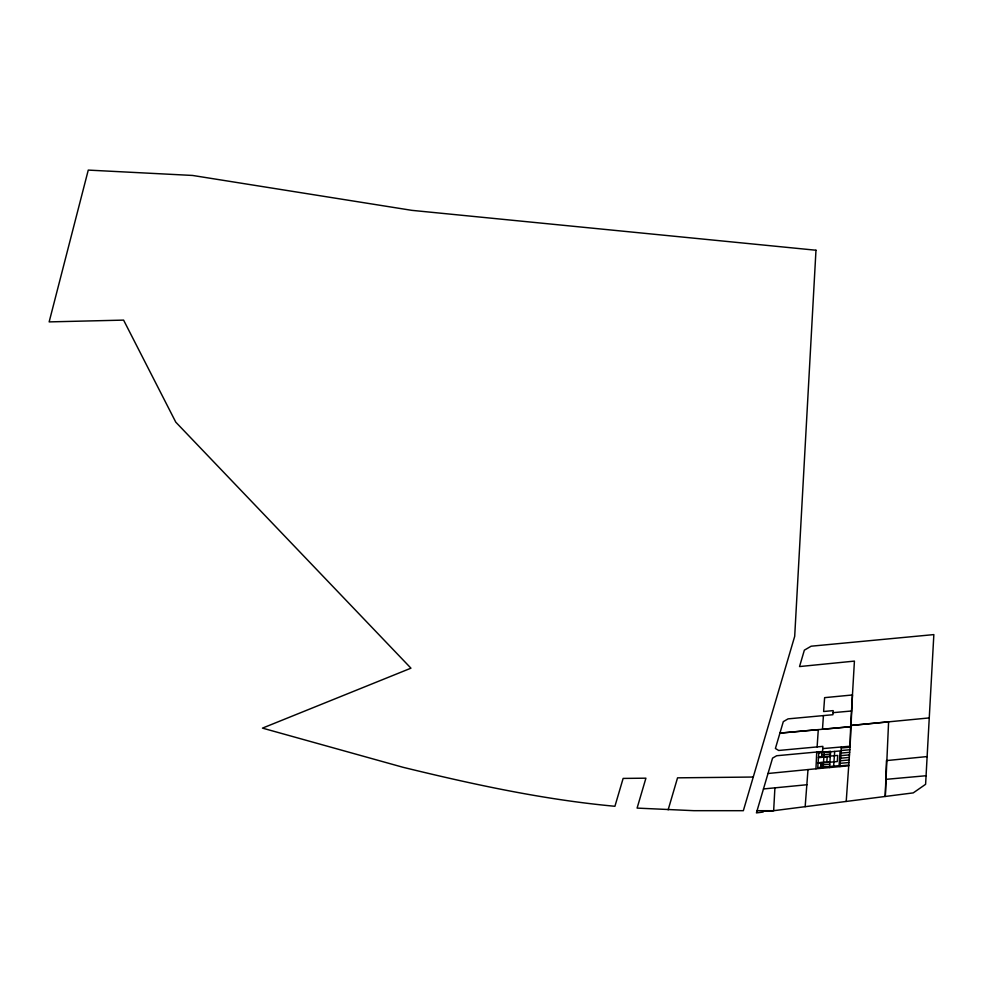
<?xml version="1.0" encoding="UTF-8"?>
<svg xmlns="http://www.w3.org/2000/svg" width="983" height="983" viewBox="0 0 983 983"><rect width="100%" height="100%" fill="white"/><g stroke="black" fill="none" stroke-linecap="round" stroke-linejoin="round"><path stroke-width="1.47" d="M929.267 717.922L850.676 725.491L854.424 661.104L799.535 666.56L804.352 650.168L811.147 646.2L933.85 634.6L927.129 756.566L886.457 760.596L885.265 796.463L888.595 721.841L850.676 725.491L850.086 746.22L846.216 801.44M927.129 756.566L925.605 784.311L913.244 792.888L772.466 810.852L763.349 811.184L763.115 812.044L756.418 812.904L768.018 773.498L815.951 768.792L816.726 752.02L822.562 751.479L822.857 746.38L778.696 750.471L775.403 748.481L783.304 721.645L788.059 718.868L832.92 714.715L833.166 710.623L823.619 711.508L824.626 697.647L852.458 694.969L850.086 746.22L822.722 748.604M774.911 787.85L773.658 810.705L757.082 810.692M805.163 806.687L808.001 769.578M817.119 746.908L818.286 729.644L779.912 733.121L850.614 726.707L822.488 729.263L823.422 715.587M821.186 762.476L820.83 767.588L829.554 766.814M821.542 757.377L821.899 752.265L830.623 751.491L829.505 767.563M823.164 767.084L824.196 752.351M826.826 761.972L827.182 756.873M833.645 766.15L834.678 751.417M839.986 766.605L841.362 746.982M668.145 809.82L677.545 777.836L753.261 777.037M768.018 773.498L772.564 758.114L776.644 755.743L816.726 752.02M763.472 788.956L807.031 784.729M833.043 712.663L851.524 710.992M815.951 768.792L848.722 765.806M885.843 779.359L926.072 775.734M841.288 747.989L850.025 747.215M841.104 750.545L849.84 749.759M821.714 754.821L830.451 754.035M840.932 753.101L849.668 752.314M818.483 757.143L837.725 755.423L837.295 761.542L818.053 763.275M818.446 757.647L830.266 756.591M840.748 755.657L849.484 754.87M840.576 758.212L849.312 757.426M818.089 762.759L829.91 761.702M840.391 760.756L849.128 759.982M821.002 765.032L829.738 764.258M840.219 763.312L848.943 762.538M840.035 765.868L848.771 765.081M816.689 752.683L830.635 751.467M815.976 250.235L794.694 636.345L743.345 810.692L693.826 810.68L637.095 808.1L645.917 778.18L623.136 778.413L614.916 806.281C543.292 799.658 472.786 784.323 402.993 767.281L262.473 728.12L410.955 668.182L175.785 422.162L123.6 320.114L49.15 321.896L88.261 170.096L192.582 175.453L411.865 210.35L815.976 250.235M818.778 752.843L817.758 767.563L839.064 765.659L840.096 750.938L818.778 752.843"/></g></svg>
